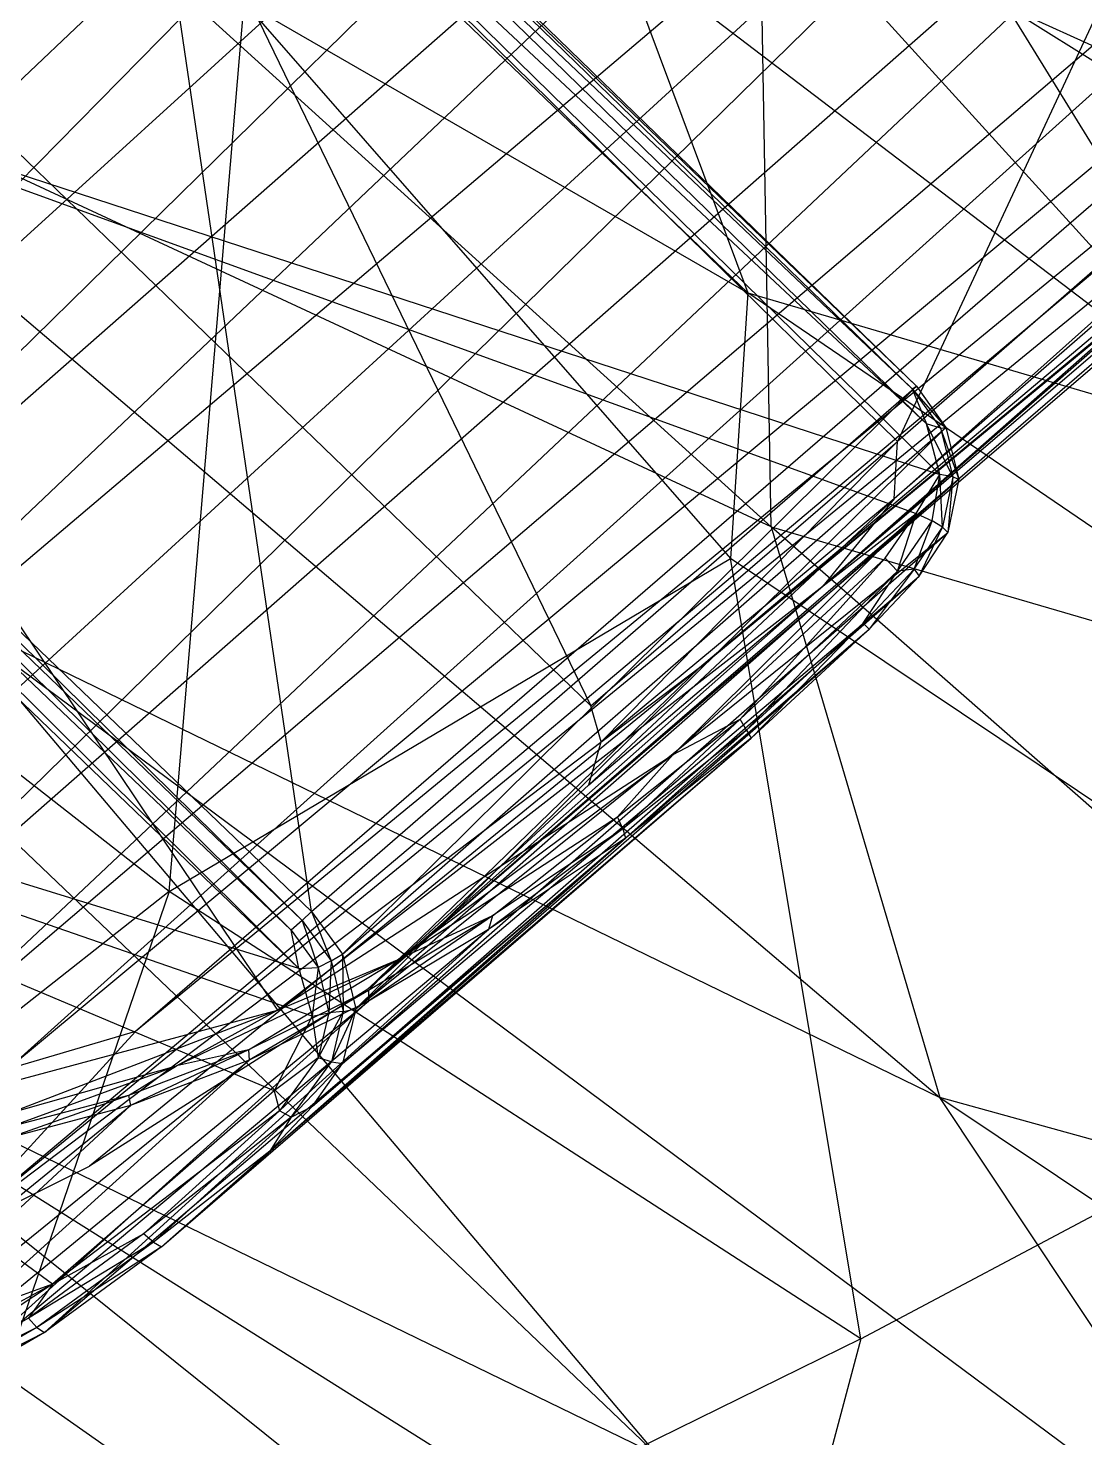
# Model space of a CAD drawing. Extents: x 11992 to 29481, y -6727 to 6811.
# Drawn here: x 17002.15 to 17028.27, y -1382.52 to -1347.7 of the extents above; entities that cross this region are included whole.
import ezdxf

# ---------------------------------------------------------------- set-up
doc = ezdxf.new("R2010")
doc.units = 0
doc.header["$MEASUREMENT"] = 0
doc.layers.get('0').update_dxf_attribs({"color": 8, "linetype": 'CONTINUOUS'})

msp = doc.modelspace()

# ---------------------------------------------------------------- linework, layer by layer
for p, q in [((17061.302, -1277.134, -2067.171), (17023.643, -1357.914, -2361.453)), ((17086.884, -1302.733, -2067.229), (17023.556, -1359.333, -2362.908)), ((17086.884, -1302.733, -2067.229), (17023.643, -1357.914, -2361.453)), ((17087.116, -1303.933, -2067.295), (17021.79, -1361.488, -2366.886)), ((17087.116, -1303.933, -2067.295), (17023.556, -1359.333, -2362.908)), ((17086.35, -1305.135, -2067.105), (17021.79, -1361.488, -2366.886)), ((17038.254, -1314.582, -2066.634), (16987.306, -1362.884, -2361.664)), ((17038.254, -1314.582, -2066.634), (16987.906, -1365.764, -2361.828)), ((17040.011, -1318.332, -2066.99), (16987.906, -1365.764, -2361.828)), ((17040.011, -1318.332, -2066.99), (16989.072, -1368.319, -2361.805)), ((17042.572, -1321.328, -2066.628), (16989.072, -1368.319, -2361.805)), ((17042.572, -1321.328, -2066.628), (16990.714, -1370.523, -2361.881)), ((17068.923, -1321.946, -2067.098), (17018.741, -1363.506, -2326.73)), ((17045.709, -1323.902, -2066.654), (16990.714, -1370.523, -2361.881)), ((17045.709, -1323.902, -2066.654), (16992.914, -1372.226, -2361.681)), ((17045.709, -1323.902, -2066.654), (16995.434, -1373.142, -2361.219)), ((17065.18, -1324.411, -2067.085), (17000.14, -1377.57, -2399.003)), ((17065.18, -1324.411, -2067.085), (17018.741, -1363.506, -2326.73)), ((17049.328, -1325.845, -2066.996), (16995.434, -1373.142, -2361.219)), ((17049.328, -1325.845, -2066.996), (16998.516, -1373.676, -2361.137)), ((17061.288, -1326.14, -2067.066), (17000.14, -1377.57, -2399.003)), ((17061.288, -1326.14, -2067.066), (17004.802, -1372.483, -2359.407)), ((17053.415, -1326.863, -2066.648), (16998.516, -1373.676, -2361.137)), ((17053.415, -1326.863, -2066.648), (17001.648, -1373.421, -2360.337)), ((17057.461, -1327.004, -2066.665), (17001.648, -1373.421, -2360.337)), ((17057.461, -1327.004, -2066.665), (17004.802, -1372.483, -2359.407)), ((17061.103, -1327.829, -2162.831), (17010.543, -1371.441, -2399.008)), ((17061.103, -1327.829, -2162.831), (17021.79, -1361.488, -2366.886)), ((17002.761, -1337.268, -2361.888), (17024.689, -1358.727, -2361.891)), ((17002.761, -1337.268, -2361.888), (17024.359, -1357.473, -2361.98)), ((17003.584, -1337.258, -2361.984), (17024.359, -1357.473, -2361.98)), ((17024, -1356.611, -2362.175), (17003.584, -1337.258, -2361.984)), ((17004.366, -1337.57, -2362.176), (17024.106, -1356.55, -2362.546)), ((17004.366, -1337.57, -2362.176), (17024, -1356.611, -2362.175)), ((17009.156, -1369.523, -2436.764), (17004.427, -1337.462, -2362.558)), ((17004.427, -1337.462, -2362.558), (17024.106, -1356.55, -2362.546)), ((17003.16, -1337.835, -2360.973), (17016.061, -1364.445, -2399.007)), ((17003.16, -1337.835, -2360.973), (17023.643, -1357.914, -2361.453)), ((17047.609, -1339.666, -2194.54), (17010.543, -1371.441, -2399.008)), ((17018.741, -1363.506, -2326.73), (17047.609, -1339.666, -2194.54)), ((17017.681, -1382.939, -1717.375), (16973.499, -1340.778, -1711.7)), ((17019.936, -1354.243, -2052.918), (17006.678, -1341.522, -2054.471)), ((17020.515, -1360.022, -1734.917), (17001.58, -1342.861, -1732.218)), ((17020.231, -1344.071, -1756.476), (17039.864, -1365.668, -1749.149)), ((17020.515, -1360.022, -1734.917), (17020.231, -1344.071, -1756.476)), ((17016.061, -1364.445, -2399.007), (16996.137, -1345.21, -2399.006)), ((17016.741, -1345.666, -2060.705), (17019.936, -1354.243, -2052.918)), ((17016.741, -1345.666, -2060.705), (17033.069, -1358.096, -2060.727)), ((17005.637, -1369.033, -1911.244), (17007.489, -1347.073, -2042.029)), ((17007.489, -1347.073, -2042.029), (17019.514, -1360.804, -2023.132)), ((17007.489, -1347.073, -2042.029), (17019.936, -1354.243, -2052.918)), ((17020.515, -1360.022, -1734.917), (16993.179, -1347.328, -1720.574)), ((16993.179, -1347.328, -1720.574), (17024.684, -1374.117, -1724.889)), ((17026.342, -1347.178, -2065.053), (17056.907, -1361.003, -2067.956)), ((17026.342, -1347.178, -2065.053), (17033.069, -1358.096, -2060.727)), ((17026.342, -1347.178, -2065.053), (17063.454, -1370.368, -2065.07)), ((16992.349, -1348.185, -2361.501), (17008.315, -1371.96, -2361.481)), ((16992.349, -1348.185, -2361.501), (17024.097, -1359.688, -2361.716)), ((16992.349, -1348.185, -2361.501), (17024.689, -1358.727, -2361.891)), ((17008.839, -1370.932, -2437.356), (16989.511, -1351.751, -2437.304)), ((17008.654, -1369.986, -2437.31), (16989.511, -1351.751, -2437.304)), ((17008.927, -1369.749, -2437.136), (16990.719, -1351.833, -2436.776)), ((17009.156, -1369.523, -2436.764), (16990.719, -1351.833, -2436.776)), ((17008.839, -1370.932, -2437.356), (16989.283, -1352.154, -2437.35)), ((17008.927, -1369.749, -2437.136), (16990.505, -1352.061, -2437.136)), ((16990.505, -1352.061, -2437.136), (17008.654, -1369.986, -2437.31)), ((17019.936, -1354.243, -2052.918), (17019.514, -1360.804, -2023.132)), ((17038.328, -1366.753, -2053.265), (17019.936, -1354.243, -2052.918)), ((17019.936, -1354.243, -2052.918), (17033.069, -1358.096, -2060.727)), ((17009.156, -1369.523, -2436.764), (17024.106, -1356.55, -2362.546)), ((17009.919, -1370.574, -2436.749), (17024.106, -1356.55, -2362.546)), ((17024, -1356.611, -2362.175), (17024.106, -1356.55, -2362.546)), ((17024.106, -1356.55, -2362.546), (17024.836, -1357.564, -2362.533)), ((17024, -1356.611, -2362.175), (17024.836, -1357.564, -2362.533)), ((17024, -1356.611, -2362.175), (17024.705, -1357.582, -2362.163)), ((17024, -1356.611, -2362.175), (17024.359, -1357.473, -2361.98)), ((17009.919, -1370.574, -2436.749), (17024.836, -1357.564, -2362.533)), ((17010.249, -1371.931, -2436.65), (17024.836, -1357.564, -2362.533)), ((17024.689, -1358.727, -2361.891), (17024.359, -1357.473, -2361.98)), ((17024.705, -1357.582, -2362.163), (17024.359, -1357.473, -2361.98)), ((17025.01, -1358.79, -2362.092), (17024.359, -1357.473, -2361.98)), ((17024.705, -1357.582, -2362.163), (17024.836, -1357.564, -2362.533)), ((17024.705, -1357.582, -2362.163), (17025.156, -1358.845, -2362.454)), ((17024.705, -1357.582, -2362.163), (17025.01, -1358.79, -2362.092)), ((17024.836, -1357.564, -2362.533), (17025.156, -1358.845, -2362.454)), ((17016.061, -1364.445, -2399.007), (17023.643, -1357.914, -2361.453)), ((17016.315, -1365.336, -2399.008), (17023.643, -1357.914, -2361.453)), ((17023.556, -1359.333, -2362.908), (17023.643, -1357.914, -2361.453)), ((17005.637, -1369.033, -1911.244), (16991.758, -1358.191, -1899.026)), ((17010.249, -1371.931, -2436.65), (17025.156, -1358.845, -2362.454)), ((17024.097, -1359.688, -2361.716), (17024.689, -1358.727, -2361.891)), ((17024.495, -1359.872, -2361.781), (17024.689, -1358.727, -2361.891)), ((17024.751, -1360.029, -2361.967), (17024.689, -1358.727, -2361.891)), ((17025.01, -1358.79, -2362.092), (17024.689, -1358.727, -2361.891)), ((17025.01, -1358.79, -2362.092), (17024.751, -1360.029, -2361.967)), ((17025.01, -1358.79, -2362.092), (17024.886, -1360.165, -2362.348)), ((17025.156, -1358.845, -2362.454), (17024.886, -1360.165, -2362.348)), ((17025.01, -1358.79, -2362.092), (17025.156, -1358.845, -2362.454)), ((17023.556, -1359.333, -2362.908), (17016.013, -1366.392, -2399.009)), ((17023.556, -1359.333, -2362.908), (17016.315, -1365.336, -2399.008)), ((17023.556, -1359.333, -2362.908), (17021.79, -1361.488, -2366.886)), ((17008.315, -1371.96, -2361.481), (17024.097, -1359.688, -2361.716)), ((17018.097, -1365.641, -2361.542), (17024.097, -1359.688, -2361.716)), ((17023.331, -1360.799, -2361.599), (17024.097, -1359.688, -2361.716)), ((17023.641, -1361.116, -2361.663), (17024.097, -1359.688, -2361.716)), ((17024.097, -1359.688, -2361.716), (17024.495, -1359.872, -2361.781)), ((17042.066, -1378.909, -1733.583), (17020.515, -1360.022, -1734.917)), ((17020.515, -1360.022, -1734.917), (17039.864, -1365.668, -1749.149)), ((17020.515, -1360.022, -1734.917), (17024.684, -1374.117, -1724.889)), ((17023.641, -1361.116, -2361.663), (17024.495, -1359.872, -2361.781)), ((17024.053, -1361.063, -2361.869), (17024.495, -1359.872, -2361.781)), ((17024.053, -1361.063, -2361.869), (17024.751, -1360.029, -2361.967)), ((17024.172, -1361.236, -2362.255), (17024.751, -1360.029, -2361.967)), ((17024.751, -1360.029, -2361.967), (17024.495, -1359.872, -2361.781)), ((17024.751, -1360.029, -2361.967), (17024.886, -1360.165, -2362.348)), ((17009.921, -1373.277, -2436.518), (17024.886, -1360.165, -2362.348)), ((17010.249, -1371.931, -2436.65), (17024.886, -1360.165, -2362.348)), ((17024.172, -1361.236, -2362.255), (17024.886, -1360.165, -2362.348)), ((17005.637, -1369.033, -1911.244), (17019.514, -1360.804, -2023.132)), ((17018.097, -1365.641, -2361.542), (17023.331, -1360.799, -2361.599)), ((17036.99, -1372.506, -2023.833), (17019.514, -1360.804, -2023.132)), ((17022.734, -1380.078, -1923.262), (17019.514, -1360.804, -2023.132)), ((17019.751, -1364.769, -2361.616), (17023.331, -1360.799, -2361.599)), ((17024.053, -1361.063, -2361.869), (17022.794, -1362.398, -2361.828)), ((17024.053, -1361.063, -2361.869), (17022.939, -1362.552, -2362.216)), ((17023.331, -1360.799, -2361.599), (17023.641, -1361.116, -2361.663)), ((17024.053, -1361.063, -2361.869), (17023.641, -1361.116, -2361.663)), ((17024.053, -1361.063, -2361.869), (17024.172, -1361.236, -2362.255)), ((17009.178, -1374.332, -2436.421), (17024.172, -1361.236, -2362.255)), ((17009.921, -1373.277, -2436.518), (17024.172, -1361.236, -2362.255)), ((17019.751, -1364.769, -2361.616), (17023.641, -1361.116, -2361.663)), ((17019.909, -1365.046, -2361.803), (17023.641, -1361.116, -2361.663)), ((17022.794, -1362.398, -2361.828), (17023.641, -1361.116, -2361.663)), ((17024.172, -1361.236, -2362.255), (17022.939, -1362.552, -2362.216)), ((17021.79, -1361.488, -2366.886), (17010.543, -1371.441, -2399.008)), ((17016.013, -1366.392, -2399.009), (17021.79, -1361.488, -2366.886)), ((17008.231, -1373.953, -2437.041), (16979.716, -1361.936, -2436.925)), ((17002.753, -1378.729, -2436.959), (16979.716, -1361.936, -2436.925)), ((17008.839, -1370.932, -2437.356), (16979.716, -1361.936, -2436.925)), ((17009.174, -1372.108, -2437.251), (16979.716, -1361.936, -2436.925)), ((17032.941, -1386.538, -1721.299), (17000.153, -1362.198, -1717.138)), ((17000.153, -1362.198, -1717.138), (17017.681, -1382.939, -1717.375)), ((17000.153, -1362.198, -1717.138), (17024.684, -1374.117, -1724.889)), ((17022.794, -1362.398, -2361.828), (17019.909, -1365.046, -2361.803)), ((17022.794, -1362.398, -2361.828), (17020.021, -1365.238, -2362.19)), ((17022.794, -1362.398, -2361.828), (17022.939, -1362.552, -2362.216)), ((17008.126, -1375.443, -2436.378), (17022.939, -1362.552, -2362.216)), ((17009.178, -1374.332, -2436.421), (17022.939, -1362.552, -2362.216)), ((17022.939, -1362.552, -2362.216), (17020.021, -1365.238, -2362.19)), ((17018.741, -1363.506, -2326.73), (17000.14, -1377.57, -2399.003)), ((17018.741, -1363.506, -2326.73), (17003.669, -1375.813, -2399.006)), ((17018.741, -1363.506, -2326.73), (17010.543, -1371.441, -2399.008)), ((17016.315, -1365.336, -2399.008), (17016.061, -1364.445, -2399.007)), ((17016.715, -1367.187, -2361.591), (17019.751, -1364.769, -2361.616)), ((17016.852, -1367.478, -2361.777), (17019.751, -1364.769, -2361.616)), ((17018.097, -1365.641, -2361.542), (17019.751, -1364.769, -2361.616)), ((17019.909, -1365.046, -2361.803), (17019.751, -1364.769, -2361.616)), ((17005.448, -1377.806, -2436.345), (17020.021, -1365.238, -2362.19)), ((17008.126, -1375.443, -2436.378), (17020.021, -1365.238, -2362.19)), ((17019.909, -1365.046, -2361.803), (17016.852, -1367.478, -2361.777)), ((17019.909, -1365.046, -2361.803), (17016.919, -1367.709, -2362.163)), ((17020.021, -1365.238, -2362.19), (17016.919, -1367.709, -2362.163)), ((17019.909, -1365.046, -2361.803), (17020.021, -1365.238, -2362.19)), ((17016.013, -1366.392, -2399.009), (17016.315, -1365.336, -2399.008)), ((17008.315, -1371.96, -2361.481), (17018.097, -1365.641, -2361.542)), ((17011.283, -1370.716, -2361.556), (17018.097, -1365.641, -2361.542)), ((17018.097, -1365.641, -2361.542), (17016.715, -1367.187, -2361.591)), ((17016.013, -1366.392, -2399.009), (17010.543, -1371.441, -2399.008)), ((17011.283, -1370.716, -2361.556), (17016.715, -1367.187, -2361.591)), ((17013.625, -1369.63, -2361.756), (17016.715, -1367.187, -2361.591)), ((17016.852, -1367.478, -2361.777), (17016.715, -1367.187, -2361.591)), ((17016.852, -1367.478, -2361.777), (17013.526, -1369.964, -2362.135)), ((17016.852, -1367.478, -2361.777), (17013.625, -1369.63, -2361.756)), ((17016.852, -1367.478, -2361.777), (17016.919, -1367.709, -2362.163)), ((17002.556, -1379.92, -2436.311), (17016.919, -1367.709, -2362.163)), ((17005.448, -1377.806, -2436.345), (17016.919, -1367.709, -2362.163)), ((17016.919, -1367.709, -2362.163), (17013.526, -1369.964, -2362.135)), ((17005.637, -1369.033, -1911.244), (16986.677, -1383.916, -1748.695)), ((17005.637, -1369.033, -1911.244), (16997.631, -1392.4, -1751.728)), ((17022.734, -1380.078, -1923.262), (17005.637, -1369.033, -1911.244)), ((17008.927, -1369.749, -2437.136), (17008.654, -1369.986, -2437.31)), ((17008.927, -1369.749, -2437.136), (17009.156, -1369.523, -2436.764)), ((17008.927, -1369.749, -2437.136), (17009.643, -1370.742, -2437.121)), ((17008.927, -1369.749, -2437.136), (17009.317, -1370.906, -2437.296)), ((17009.156, -1369.523, -2436.764), (17009.919, -1370.574, -2436.749)), ((17009.156, -1369.523, -2436.764), (17009.643, -1370.742, -2437.121)), ((17013.625, -1369.63, -2361.756), (17010.563, -1371.472, -2361.738)), ((17013.625, -1369.63, -2361.756), (17010.565, -1371.74, -2362.122)), ((17013.625, -1369.63, -2361.756), (17011.283, -1370.716, -2361.556)), ((17013.625, -1369.63, -2361.756), (17013.526, -1369.964, -2362.135)), ((16999.592, -1381.637, -2436.296), (17013.526, -1369.964, -2362.135)), ((17002.556, -1379.92, -2436.311), (17013.526, -1369.964, -2362.135)), ((17008.839, -1370.932, -2437.356), (17008.654, -1369.986, -2437.31)), ((17008.654, -1369.986, -2437.31), (17009.317, -1370.906, -2437.296)), ((17013.526, -1369.964, -2362.135), (17010.565, -1371.74, -2362.122)), ((16986.961, -1370.735, -1714.131), (17038.858, -1407.12, -1719.945)), ((17005.82, -1373.339, -2361.508), (17011.283, -1370.716, -2361.556)), ((17007.593, -1372.937, -2361.71), (17011.283, -1370.716, -2361.556)), ((17008.315, -1371.96, -2361.481), (17011.283, -1370.716, -2361.556)), ((17009.643, -1370.742, -2437.121), (17009.317, -1370.906, -2437.296)), ((17009.643, -1370.742, -2437.121), (17009.583, -1372.029, -2437.214)), ((17009.643, -1370.742, -2437.121), (17009.919, -1370.574, -2436.749)), ((17009.643, -1370.742, -2437.121), (17009.94, -1371.997, -2437.037)), ((17009.919, -1370.574, -2436.749), (17010.249, -1371.931, -2436.65)), ((17009.919, -1370.574, -2436.749), (17009.94, -1371.997, -2437.037)), ((17010.563, -1371.472, -2361.738), (17011.283, -1370.716, -2361.556)), ((17008.839, -1370.932, -2437.356), (17009.317, -1370.906, -2437.296)), ((17008.839, -1370.932, -2437.356), (17009.174, -1372.108, -2437.251)), ((17009.317, -1370.906, -2437.296), (17009.174, -1372.108, -2437.251)), ((17009.317, -1370.906, -2437.296), (17009.583, -1372.029, -2437.214)), ((17010.543, -1371.441, -2399.008), (17003.669, -1375.813, -2399.006)), ((17010.563, -1371.472, -2361.738), (17007.593, -1372.937, -2361.71)), ((17010.563, -1371.472, -2361.738), (17007.611, -1373.195, -2362.095)), ((17010.563, -1371.472, -2361.738), (17010.565, -1371.74, -2362.122)), ((16994.724, -1371.781, -1714.023), (17063.676, -1415.074, -1721.321)), ((16994.724, -1371.781, -1714.023), (17038.858, -1407.12, -1719.945)), ((16994.724, -1371.781, -1714.023), (17017.681, -1382.939, -1717.375)), ((16996.568, -1383.202, -2436.274), (17010.565, -1371.74, -2362.122)), ((16999.592, -1381.637, -2436.296), (17010.565, -1371.74, -2362.122)), ((17010.565, -1371.74, -2362.122), (17007.611, -1373.195, -2362.095)), ((16999.511, -1374.322, -2361.354), (17008.315, -1371.96, -2361.481)), ((17001.658, -1374.511, -2361.449), (17008.315, -1371.96, -2361.481)), ((17005.82, -1373.339, -2361.508), (17008.315, -1371.96, -2361.481)), ((17009.174, -1372.108, -2437.251), (17008.231, -1373.953, -2437.041)), ((17009.174, -1372.108, -2437.251), (17009.583, -1372.029, -2437.214)), ((17009.174, -1372.108, -2437.251), (17009.321, -1373.138, -2437.082)), ((17009.94, -1371.997, -2437.037), (17009.321, -1373.138, -2437.082)), ((17009.583, -1372.029, -2437.214), (17009.321, -1373.138, -2437.082)), ((17009.94, -1371.997, -2437.037), (17009.583, -1372.029, -2437.214)), ((17010.249, -1371.931, -2436.65), (17009.648, -1373.236, -2436.9)), ((17009.94, -1371.997, -2437.037), (17009.648, -1373.236, -2436.9)), ((17010.249, -1371.931, -2436.65), (17009.921, -1373.277, -2436.518)), ((17009.94, -1371.997, -2437.037), (17010.249, -1371.931, -2436.65)), ((17000.14, -1377.57, -2399.003), (17004.802, -1372.483, -2359.407)), ((17004.802, -1372.483, -2359.407), (17001.648, -1373.421, -2360.337)), ((17022.734, -1380.078, -1923.262), (17036.99, -1372.506, -2023.833)), ((16993.774, -1384.407, -2436.253), (17007.611, -1373.195, -2362.095)), ((16996.568, -1383.202, -2436.274), (17007.611, -1373.195, -2362.095)), ((17007.593, -1372.937, -2361.71), (17004.634, -1374.064, -2361.678)), ((17007.593, -1372.937, -2361.71), (17004.68, -1374.315, -2362.064)), ((17007.611, -1373.195, -2362.095), (17004.68, -1374.315, -2362.064)), ((17007.593, -1372.937, -2361.71), (17005.82, -1373.339, -2361.508)), ((17007.593, -1372.937, -2361.71), (17007.611, -1373.195, -2362.095)), ((17009.321, -1373.138, -2437.082), (17008.231, -1373.953, -2437.041)), ((17009.321, -1373.138, -2437.082), (17008.366, -1374.448, -2436.97)), ((17009.648, -1373.236, -2436.9), (17008.366, -1374.448, -2436.97)), ((17008.652, -1374.606, -2436.789), (17009.648, -1373.236, -2436.9)), ((17009.648, -1373.236, -2436.9), (17009.321, -1373.138, -2437.082)), ((17009.648, -1373.236, -2436.9), (17009.921, -1373.277, -2436.518)), ((17001.658, -1374.511, -2361.449), (17005.82, -1373.339, -2361.508)), ((17001.674, -1374.848, -2361.632), (17005.82, -1373.339, -2361.508)), ((17004.634, -1374.064, -2361.678), (17005.82, -1373.339, -2361.508)), ((17008.652, -1374.606, -2436.789), (17009.921, -1373.277, -2436.518)), ((17009.178, -1374.332, -2436.421), (17009.921, -1373.277, -2436.518)), ((17008.231, -1373.953, -2437.041), (17002.753, -1378.729, -2436.959)), ((17008.231, -1373.953, -2437.041), (17008.366, -1374.448, -2436.97)), ((17004.634, -1374.064, -2361.678), (17001.674, -1374.848, -2361.632)), ((17004.634, -1374.064, -2361.678), (17001.678, -1375.117, -2362.017)), ((17004.634, -1374.064, -2361.678), (17004.68, -1374.315, -2362.064)), ((17024.684, -1374.117, -1724.889), (17051.184, -1391.85, -1726.586)), ((17042.066, -1378.909, -1733.583), (17024.684, -1374.117, -1724.889)), ((17032.941, -1386.538, -1721.299), (17024.684, -1374.117, -1724.889)), ((16991.072, -1385.362, -2436.232), (17004.68, -1374.315, -2362.064)), ((16993.774, -1384.407, -2436.253), (17004.68, -1374.315, -2362.064)), ((17004.68, -1374.315, -2362.064), (17001.678, -1375.117, -2362.017)), ((17008.366, -1374.448, -2436.97), (17002.753, -1378.729, -2436.959)), ((17008.366, -1374.448, -2436.97), (17005.005, -1377.488, -2436.919)), ((17008.652, -1374.606, -2436.789), (17005.005, -1377.488, -2436.919)), ((17008.652, -1374.606, -2436.789), (17005.249, -1377.69, -2436.732)), ((17008.126, -1375.443, -2436.378), (17009.178, -1374.332, -2436.421)), ((17008.652, -1374.606, -2436.789), (17008.126, -1375.443, -2436.378)), ((17008.652, -1374.606, -2436.789), (17008.366, -1374.448, -2436.97)), ((17008.652, -1374.606, -2436.789), (17009.178, -1374.332, -2436.421)), ((17008.126, -1375.443, -2436.378), (17005.249, -1377.69, -2436.732)), ((17008.126, -1375.443, -2436.378), (17005.448, -1377.806, -2436.345)), ((17000.14, -1377.57, -2399.003), (17003.669, -1375.813, -2399.006)), ((17005.005, -1377.488, -2436.919), (17002.158, -1379.567, -2436.886)), ((17005.249, -1377.69, -2436.732), (17002.158, -1379.567, -2436.886)), ((17005.249, -1377.69, -2436.732), (17002.365, -1379.798, -2436.697)), ((17002.753, -1378.729, -2436.959), (17005.005, -1377.488, -2436.919)), ((17005.249, -1377.69, -2436.732), (17005.005, -1377.488, -2436.919)), ((17005.249, -1377.69, -2436.732), (17005.448, -1377.806, -2436.345)), ((17005.448, -1377.806, -2436.345), (17002.365, -1379.798, -2436.697)), ((17005.448, -1377.806, -2436.345), (17002.556, -1379.92, -2436.311)), ((17002.753, -1378.729, -2436.959), (16984.273, -1385.434, -2436.764)), ((17002.753, -1378.729, -2436.959), (16994.95, -1382.945, -2436.907)), ((17002.753, -1378.729, -2436.959), (16997.396, -1382.261, -2436.855)), ((17002.753, -1378.729, -2436.959), (17002.158, -1379.567, -2436.886)), ((17002.158, -1379.567, -2436.886), (16997.396, -1382.261, -2436.855)), ((17002.365, -1379.798, -2436.697), (16997.396, -1382.261, -2436.855)), ((17002.365, -1379.798, -2436.697), (16999.273, -1381.585, -2436.675)), ((17002.365, -1379.798, -2436.697), (17002.158, -1379.567, -2436.886)), ((17002.365, -1379.798, -2436.697), (17002.556, -1379.92, -2436.311)), ((17022.734, -1380.078, -1923.262), (16997.631, -1392.4, -1751.728)), ((17002.556, -1379.92, -2436.311), (16999.273, -1381.585, -2436.675)), ((17002.556, -1379.92, -2436.311), (16999.592, -1381.637, -2436.296)), ((17022.734, -1380.078, -1923.262), (17016.065, -1404.913, -1753.82))]:
    msp.add_line(p, q)

doc.saveas('drawing.dxf')
